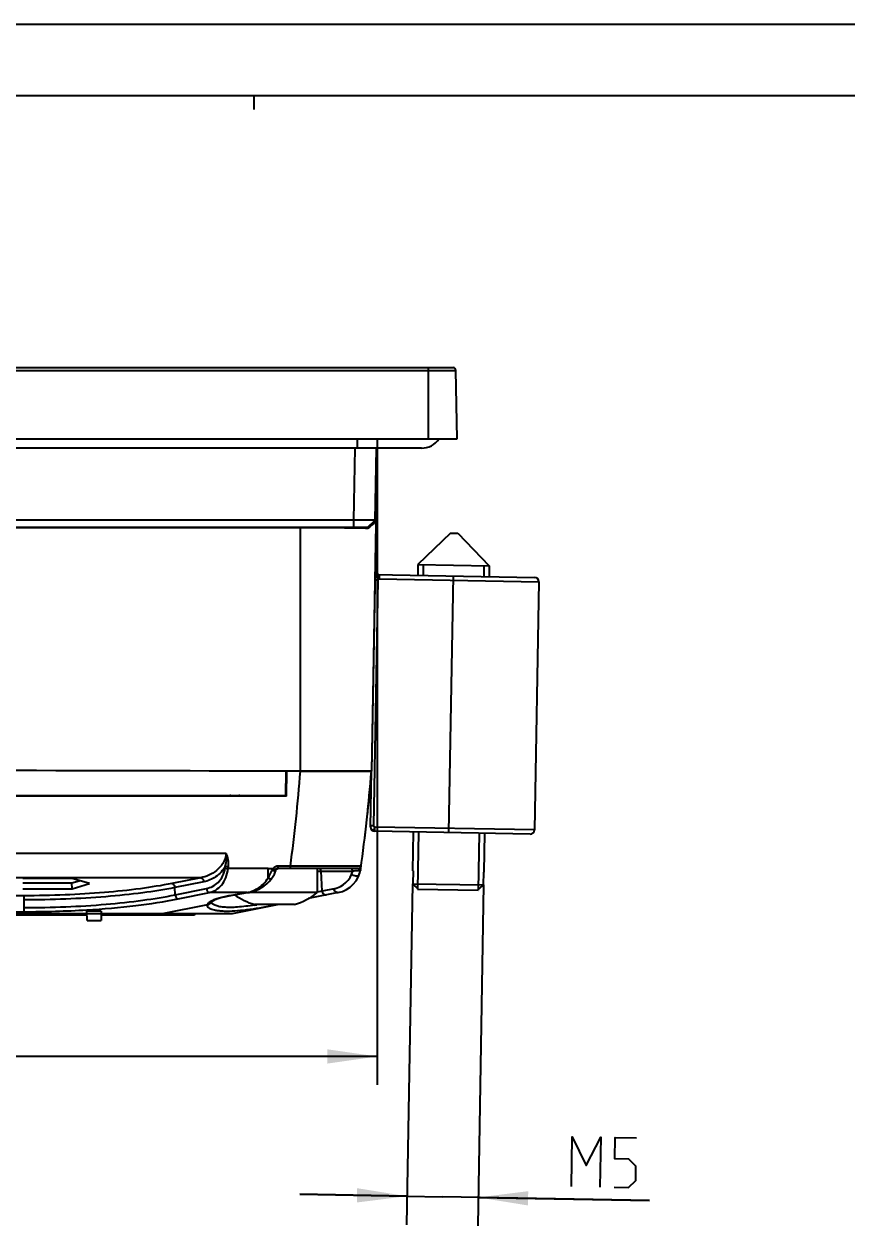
# Model space of a CAD drawing. Header units: millimetres. Extents: x 0 to 594, y 0 to 420.
# Drawn here: x 193.9 to 251.6, y 335.7 to 420 of the extents above; entities that cross this region are included whole.
import ezdxf

# ---------------------------------------------------------------- set-up
doc = ezdxf.new("R2010")
doc.units = ezdxf.units.MM
doc.header["$LTSCALE"] = 32.67
doc.layers.get('0').update_dxf_attribs({"linetype": 'CONTINUOUS'})
for name, color, linetype in [('ACHSEN', 7, 'CONTINUOUS'), ('AUSFORMSCHRAEGEN', 7, 'CONTINUOUS'), ('FASEN', 7, 'CONTINUOUS'), ('RUNDUNGEN', 7, 'CONTINUOUS'), ('ZEICHNUNGSBEMASSUNGEN', 7, 'CONTINUOUS')]:
    doc.layers.add(name, color=color, linetype=linetype)
doc.styles.get("Standard").update_dxf_attribs({"font": 'txt', "width": 0.7})
doc.dimstyles.new('DIMSTYLE_1', dxfattribs={"dimtxt": 3.5, "dimasz": 3.5, "dimexe": 2, "dimexo": 0, "dimgap": 0.875, "dimtad": 1, "dimdec": 1, "dimtxsty": 'STANDARD', "dimblk": '_FILLED', "dimblk1": '_FILLED', "dimblk2": '_FILLED', "dimcen": 0.09, "dimadec": 0, "dimazin": 0, "dimtp": 0.5, "dimtm": 0.5, "dimtfac": 1, "dimtdec": 1, "dimtofl": 0, "dimtmove": 0, "dimatfit": 3, "dimldrblk": '_FILLED', "dimfxl": 1, "dimtolj": 1, "dimarcsym": 0})
doc.dimstyles.new('DIMSTYLE_5', dxfattribs={"dimtxt": 3.5, "dimasz": 3.5, "dimexe": 2, "dimexo": 0, "dimgap": 0.875, "dimtad": 1, "dimdec": 3, "dimtxsty": 'STANDARD', "dimblk": '_FILLED', "dimblk1": '_FILLED', "dimblk2": '_FILLED', "dimcen": 0.09, "dimadec": 0, "dimazin": 0, "dimtp": 0.1, "dimtm": 0.1, "dimtfac": 1, "dimtdec": 3, "dimtofl": 0, "dimtmove": 0, "dimatfit": 3, "dimldrblk": '_FILLED', "dimfxl": 1, "dimtolj": 1, "dimarcsym": 0})

# ---------------------------------------------------------------- blocks, each defined once
blk = doc.blocks.new('_FILLED')
at = {"color": 0, "linetype": 'BYBLOCK'}
blk.add_solid([(0, 0), (-1, 0.143), (-1, -0.143)], dxfattribs=at)
blk = doc.blocks.new('*D7')
at = {"layer": 'ZEICHNUNGSBEMASSUNGEN', "color": 2, "linetype": 'CONTINUOUS'}
for p, q in [((89.827, 390.915), (89.827, 345.615)), ((218.641, 390.915), (218.641, 345.615)), ((89.827, 347.615), (154.234, 347.615)), ((218.641, 347.615), (154.234, 347.615))]:
    blk.add_line(p, q, dxfattribs=at)
at = {"layer": 'ZEICHNUNGSBEMASSUNGEN', "color": 2, "linetype": 'CONTINUOUS', "xscale": 3.5, "yscale": 3.5, "zscale": 3.5, "rotation": 180}
blk.add_blockref('_FILLED', (89.827, 347.615), dxfattribs=at)
at = {"layer": 'ZEICHNUNGSBEMASSUNGEN', "color": 2, "linetype": 'CONTINUOUS', "xscale": 3.5, "yscale": 3.5, "zscale": 3.5}
blk.add_blockref('_FILLED', (218.641, 347.615), dxfattribs=at)
blk = doc.blocks.new('*D10')
at = {"layer": 'ZEICHNUNGSBEMASSUNGEN', "color": 2, "linetype": 'CONTINUOUS'}
for p, q in [((221.097, 359.727), (220.68, 335.816)), ((226.096, 359.639), (225.679, 335.729)), ((220.715, 337.816), (213.216, 337.947)), ((213.216, 337.947), (223.214, 337.772)), ((237.734, 337.519), (223.214, 337.772)), ((225.714, 337.729), (237.734, 337.519))]:
    blk.add_line(p, q, dxfattribs=at)
at = {"layer": 'ZEICHNUNGSBEMASSUNGEN', "color": 2, "linetype": 'CONTINUOUS', "xscale": 3.5, "yscale": 3.5, "zscale": 3.5}
for p, rotation in [((220.715, 337.816), 359), ((225.714, 337.729), 179)]:
    blk.add_blockref('_FILLED', p, dxfattribs=dict(at, rotation=rotation))

msp = doc.modelspace()

# ---------------------------------------------------------------- linework, layer by layer
at = {"color": 2, "linetype": 'CONTINUOUS'}
for p, q in [((0, 420), (594, 420)), ((221.8624, 382.0916), (221.8493, 381.3417)), ((226.1118, 382.0175), (226.0987, 381.2676)), ((221.5352, 363.3445), (221.4654, 359.3451)), ((225.7845, 363.2703), (225.7147, 359.2709))]:
    msp.add_line(p, q, dxfattribs=at)
at = {"color": 7, "linetype": 'CONTINUOUS'}
for p, q in [((20, 415), (589, 415)), ((210, 414), (210, 415)), ((221.7342, 390.265), (86.7342, 390.265)), ((223.7764, 384.3086), (221.4875, 382.0982)), ((223.7765, 384.3086), (224.2762, 384.2998)), ((224.2763, 384.2998), (226.4867, 382.0109)), ((221.4875, 382.0982), (221.4744, 381.3483)), ((221.4875, 382.0982), (226.4867, 382.0109)), ((226.4867, 382.0109), (226.4736, 381.261)), ((218.4748, 381.4006), (229.6731, 381.2052)), ((229.9678, 380.9), (229.6642, 363.5026)), ((218.1659, 363.7033), (218.2342, 367.615)), ((229.359, 363.2079), (218.4606, 363.3982)), ((221.1602, 363.351), (221.1128, 360.6314)), ((226.1595, 363.2638), (226.112, 360.5442)), ((214.4342, 360.7879), (214.4342, 359.0995)), ((221.145, 360.6309), (221.1128, 360.6314)), ((221.145, 360.6309), (221.1292, 359.726)), ((226.0798, 360.5447), (226.064, 359.6399)), ((226.112, 360.5442), (226.0798, 360.5447)), ((214.4342, 359.0995), (209.5595, 359.0995)), ((221.1292, 359.726), (226.064, 359.6399)), ((221.4654, 359.3451), (225.7147, 359.2709)), ((221.5033, 359.3444), (221.4843, 359.3638)), ((225.74, 359.3316), (225.6767, 359.2716)), ((212.8342, 358.2679), (210.0342, 358.2679)), ((198.2861, 357.515), (181.1783, 357.515)), ((205.8342, 357.515), (199.2809, 357.515)), ((205.8342, 357.615), (205.8342, 357.515)), ((198.2956, 357.143), (199.2714, 357.143))]:
    msp.add_line(p, q, dxfattribs=at)
at = {"color": 9, "linetype": 'CONTINUOUS'}
for p, q in [((217.2342, 390.915), (217.2342, 390.265)), ((218.6678, 380.9972), (218.3676, 363.7998)), ((218.6678, 380.9972), (218.4678, 381.0007)), ((218.7748, 381.3954), (218.7695, 381.0955)), ((218.7695, 381.0955), (229.9678, 380.9)), ((223.6598, 363.3074), (223.974, 381.3047)), ((218.1677, 363.8033), (218.3676, 363.7998)), ((218.4606, 363.3982), (218.4659, 363.6981)), ((229.6642, 363.5026), (218.4659, 363.6981)), ((202.8342, 357.615), (202.8342, 357.515))]:
    msp.add_line(p, q, dxfattribs=at)
at = {"color": 7, "linetype": 'CONTINUOUS'}
for centre, radius, start, end in [((221.7342, 391.765), 1.5, 270, 325.402777), ((218.7695, 381.0955), 0.3, 89, 179), ((229.6679, 380.9052), 0.3, 359, 89), ((218.4659, 363.6981), 0.3, 179, 269), ((229.3642, 363.5079), 0.3, 269, 359), ((211.4342, 362.9165), 4.8548, 286.760498, 308.165813), ((373.9259, 509.1789), 213.7359, 224.366157, 224.502158), ((74.0045, 519.1368), 220.3665, 313.51622, 313.632497), ((211.4342, 362.9165), 4.8548, 234.850507, 253.239502)]:
    msp.add_arc(centre, radius, start, end, dxfattribs=at)
at = {"color": 9, "linetype": 'CONTINUOUS'}
for points, knots in [([(218.7695, 381.0955), (218.7689, 381.1226), (218.762, 381.1749), (218.7377, 381.2357), (218.706, 381.2718), (218.6722, 381.2975), (218.6217, 381.3136), (218.5597, 381.2961), (218.5099, 381.2486), (218.4781, 381.1803), (218.4701, 381.1278), (218.4696, 381.1007)], [0, 0, 0, 0, 0.1441651, 0.2778137, 0.3393273, 0.3968979, 0.5020914, 0.6065726, 0.7224021, 0.856202, 1, 1, 1, 1]), ([(218.4741, 381.3604), (218.4986, 381.3671), (218.5973, 381.3892), (218.6991, 381.3967), (218.7748, 381.3954)], [0, 0, 0, 0, 0.2511046, 1, 1, 1, 1]), ([(218.7695, 381.0955), (218.7444, 381.0949), (218.6957, 381.0704), (218.6683, 381.0221), (218.6678, 380.9972)], [0, 0, 0, 0, 0.5032239, 1, 1, 1, 1]), ([(218.1659, 363.7033), (218.1654, 363.6762), (218.1717, 363.6235), (218.2011, 363.5541), (218.2491, 363.5049), (218.3105, 363.4852), (218.3616, 363.4995), (218.3962, 363.5241), (218.4291, 363.5591), (218.4555, 363.619), (218.4643, 363.671), (218.4659, 363.6981)], [0, 0, 0, 0, 0.143798, 0.2775979, 0.3934274, 0.4979086, 0.6031021, 0.6606727, 0.7221863, 0.8558349, 1, 1, 1, 1]), ([(218.4659, 363.6981), (218.4407, 363.6996), (218.3929, 363.7258), (218.3672, 363.775), (218.3676, 363.7998)], [0, 0, 0, 0, 0.5032239, 1, 1, 1, 1])]:
    msp.add_open_spline(points, degree=3, knots=knots, dxfattribs=at)
at = {"layer": 'ACHSEN', "color": 7, "linetype": 'CONTINUOUS'}
msp.add_line((212.2045, 366.015), (212.286, 366.015), dxfattribs=at)
at = {"layer": 'AUSFORMSCHRAEGEN', "color": 7, "linetype": 'CONTINUOUS'}
for p, q in [((224.2342, 390.915), (224.1504, 395.7185)), ((84.2342, 390.915), (224.2342, 390.915)), ((213.2342, 384.6827), (130.3917, 384.6827)), ((212.2342, 367.615), (212.2045, 365.915)), ((218.2342, 367.615), (212.2342, 367.615)), ((212.2842, 365.865), (212.3056, 367.615)), ((212.2842, 365.865), (96.1842, 365.865)), ((96.2639, 365.915), (212.2045, 365.915)), ((197.2358, 360.0799), (193.7784, 360.0799)), ((197.2314, 359.787), (197.7467, 359.9341)), ((198.4658, 359.7289), (197.2358, 360.0799)), ((193.7777, 359.3777), (197.2351, 359.3777)), ((193.7814, 359.787), (197.2314, 359.787)), ((197.2351, 359.3777), (197.2314, 359.787)), ((197.2351, 359.3777), (198.4658, 359.7289)), ((198.2835, 357.615), (181.1809, 357.615)), ((198.2959, 357.1431), (198.2788, 357.7954)), ((199.2882, 357.7954), (199.2711, 357.1431)), ((203.5655, 357.615), (199.2835, 357.615))]:
    msp.add_line(p, q, dxfattribs=at)
at = {"layer": 'AUSFORMSCHRAEGEN', "color": 9, "linetype": 'CONTINUOUS'}
for p, q in [((213.2342, 384.6827), (213.2342, 367.615)), ((208.0454, 361.8527), (193.3277, 361.8527)), ((206.2634, 360.1475), (192.2386, 360.1475)), ((193.871, 358.8802), (191.4307, 358.8802)), ((181.1848, 357.7622), (193.871, 357.7622)), ((199.2882, 357.7954), (198.2788, 357.7954)), ((199.2834, 357.6103), (198.2836, 357.6103))]:
    msp.add_line(p, q, dxfattribs=at)
at = {"layer": 'AUSFORMSCHRAEGEN', "color": 7, "linetype": 'CONTINUOUS'}
for start, end in [(353.878675, 354.605495), (353.132591, 353.514442)]:
    msp.add_arc((93.6568, 377.885), 125, start, end, dxfattribs=at)
msp.add_open_spline([(212.2342, 367.615), (197.8925, 367.6461), (183.5507, 367.6766), (169.209, 367.7073)], degree=3, dxfattribs=at)
at = {"layer": 'FASEN', "color": 7, "linetype": 'CONTINUOUS'}
for p, q in [((216.9897, 385.2202), (91.4787, 385.2202)), ((218.5386, 385.1009), (218.4891, 385.2035)), ((216.9897, 384.7112), (91.4787, 384.7112)), ((217.9836, 384.6312), (217.953, 384.6945)), ((218.5297, 384.5918), (218.2342, 367.615)), ((218.5386, 385.1009), (218.5297, 384.5918))]:
    msp.add_line(p, q, dxfattribs=at)
at = {"layer": 'FASEN', "color": 9, "linetype": 'CONTINUOUS'}
for p, q in [((216.9897, 384.7112), (216.9897, 385.2202)), ((217.953, 384.6945), (218.4891, 385.2035))]:
    msp.add_line(p, q, dxfattribs=at)
at = {"layer": 'FASEN', "color": 7, "linetype": 'CONTINUOUS'}
for centre, major_axis, ratio, start_param, end_param in [((213.2342, 384.5903), (5.2963, 0), 0.0174551, 0.4584519, 1.5707963), ((213.3207, 380.1435), (5.2183, 4.9571), 0.0133796, 0.004325, 0.4530067)]:
    msp.add_ellipse(centre, major_axis=major_axis, ratio=ratio, start_param=start_param, end_param=end_param, dxfattribs=at)
for points, knots in [([(218.4891, 385.2035), (218.4867, 385.2049), (218.4755, 385.2033), (218.4537, 385.206), (218.4169, 385.2059), (218.367, 385.2074), (218.3037, 385.2082), (218.1952, 385.2098), (218.0321, 385.2117), (217.8083, 385.214), (217.5534, 385.2162), (217.277, 385.2184), (217.0867, 385.2196), (216.9897, 385.2202)], [0, 0, 0, 0, 0.0056312, 0.020707, 0.045112, 0.0786042, 0.120871, 0.1715161, 0.295916, 0.4470898, 0.6192671, 0.8059659, 1, 1, 1, 1]), ([(217.953, 384.6945), (217.9522, 384.6962), (217.9437, 384.6959), (217.9308, 384.6986), (217.9065, 384.6994), (217.8747, 384.7012), (217.834, 384.7025), (217.7643, 384.7045), (217.6595, 384.7066), (217.5157, 384.7086), (217.3519, 384.7101), (217.1743, 384.711), (217.052, 384.7112), (216.9897, 384.7112)], [0, 0, 0, 0, 0.0058261, 0.0209474, 0.0453803, 0.0788911, 0.1211478, 0.171754, 0.2960871, 0.4472197, 0.6193544, 0.8060185, 1, 1, 1, 1])]:
    msp.add_open_spline(points, degree=3, knots=knots, dxfattribs=at)
at = {"layer": 'RUNDUNGEN', "color": 9, "linetype": 'CONTINUOUS'}
for p, q in [((84.318, 395.7185), (224.1504, 395.7185)), ((222.2342, 390.915), (222.2342, 395.915)), ((216.9897, 385.2202), (217.0769, 390.265)), ((218.4891, 385.2035), (218.5767, 390.265)), ((198.1196, 365.865), (198.1201, 365.915)), ((198.5768, 365.915), (198.5766, 365.865)), ((199.001, 365.915), (199.0008, 365.865)), ((202.9676, 365.865), (202.9674, 365.915)), ((203.3918, 365.865), (203.3916, 365.915)), ((203.8483, 365.915), (203.8488, 365.865)), ((207.9695, 360.8237), (207.9842, 360.9546)), ((208.1816, 360.7879), (208.1964, 360.9192)), ((210.9958, 360.7879), (208.1816, 360.7879)), ((210.9958, 360.1339), (210.9958, 360.7879)), ((212.5517, 360.9609), (211.6901, 360.9609)), ((211.6901, 360.7879), (211.6901, 360.9609)), ((212.5517, 360.7879), (212.5517, 360.9609)), ((217.4155, 360.7037), (217.3855, 360.7289)), ((206.2634, 360.1475), (204.2428, 359.7417)), ((206.4755, 359.8585), (204.4549, 359.4527)), ((214.4342, 360.6112), (216.9166, 360.6112)), ((214.7747, 359.2068), (214.6994, 360.6112)), ((217.4555, 360.638), (217.4562, 360.6429)), ((204.4612, 358.9484), (204.4549, 359.4527)), ((204.4612, 358.9484), (206.654, 359.3887)), ((204.6732, 358.6594), (206.8662, 359.0998)), ((209.5021, 359.0998), (206.8662, 359.0998)), ((208.4385, 358.9246), (209.5021, 359.0998)), ((214.7747, 359.2068), (214.4296, 359.1331)), ((215.6046, 359.3726), (214.7747, 359.2068)), ((193.871, 357.7622), (193.871, 358.8802)), ((206.7298, 358.2473), (203.5655, 357.615)), ((210.2222, 358.2599), (210.1986, 358.2559)), ((210.2448, 358.2637), (210.2222, 358.2599)), ((210.2665, 358.2675), (210.2448, 358.2637))]:
    msp.add_line(p, q, dxfattribs=at)
at = {"layer": 'RUNDUNGEN', "color": 7, "linetype": 'CONTINUOUS'}
for p, q in [((84.518, 395.915), (223.9504, 395.915)), ((224.2342, 390.915), (224.1504, 395.7185)), ((218.6296, 390.265), (218.2342, 367.615)), ((213.251, 367.615), (218.2342, 367.615)), ((197.9439, 365.865), (197.9444, 365.915)), ((204.024, 365.915), (204.0245, 365.865)), ((212.2842, 365.915), (212.2045, 365.915)), ((217.3076, 360.7879), (211.6901, 360.7879)), ((211.2378, 360.0957), (211.2378, 360.0958)), ((208.4873, 358.9228), (209.5507, 359.0979)), ((209.5506, 359.0979), (209.6607, 359.1183)), ((215.8926, 359.0994), (213.8039, 358.682)), ((208.2449, 358.8799), (208.4872, 358.9228)), ((211.7316, 358.2679), (208.4642, 357.615)), ((208.4642, 357.615), (203.5655, 357.615))]:
    msp.add_line(p, q, dxfattribs=at)
for points in [[(211.5296, 360.6575), (211.5382, 360.679), (211.5565, 360.7098), (211.5802, 360.7366), (211.6085, 360.7585)], [(211.6085, 360.7585), (211.6404, 360.7747), (211.6748, 360.7846), (211.6903, 360.7861)], [(209.6607, 359.1183), (209.8911, 359.176), (210.1125, 359.2517), (210.3241, 359.3445), (210.5249, 359.4536), (210.7137, 359.5783), (210.8891, 359.7178), (211.0497, 359.8712)], [(211.0497, 359.8712), (211.1938, 360.0376), (211.2378, 360.0957)], [(211.2378, 360.0958), (211.2528, 360.1164), (211.3438, 360.2549), (211.4214, 360.3957), (211.4854, 360.5373), (211.5296, 360.6575)], [(207.0164, 358.4531), (207.0213, 358.4588), (207.0644, 358.4963), (207.151, 358.5508), (207.2805, 358.6133), (207.4542, 358.68), (207.6711, 358.7476), (207.9339, 358.8147), (208.2449, 358.8799)]]:
    msp.add_lwpolyline(points, dxfattribs=at)
for centre, radius, start, end in [((223.9504, 395.715), 0.2, 1, 90), ((93.6568, 377.885), 125, 352.138516, 355.287267), ((208.3773, 365.715), 0.2, 90, 131.173722), ((208.9919, 365.715), 0.2, 90, 131.050374), ((215.5007, 361.0606), 2, 281.299886, 352.13821), ((217.3076, 360.9879), 0.2, 270.000107, 352.218622), ((215.4894, 361.0629), 2.0115, 351.571729, 352.137259), ((215.4988, 361.0611), 2.0019, 345.423726, 347.801193), ((216.2056, 360.914), 1.28, 347.550913, 348.748891)]:
    msp.add_arc(centre, radius, start, end, dxfattribs=at)
at = {"layer": 'RUNDUNGEN', "color": 9, "linetype": 'CONTINUOUS'}
for centre, radius, start, end in [((83.6166, 377.8755), 130.0399, 352.526245, 355.474544), ((210.9956, 403.2836), 42.4957, 270.000283, 270.454931), ((211.0772, 361.6433), 1.0047, 290.853585, 291.600689), ((215.2715, 361.0397), 1.7, 281.299574, 345.404187), ((209.0897, 361.2286), 2.1684, 280.962605, 282.183575), ((207.2092, 358.4715), 0.1865, 182.873222, 185.310047), ((206.7189, 378.9116), 20.9467, 279.120582, 279.562368), ((193.8852, 431.9836), 74.2214, 269.989043, 273.389693)]:
    msp.add_arc(centre, radius, start, end, dxfattribs=at)
for points, knots in [([(208.0454, 361.8527), (208.016, 361.6077), (207.8552, 361.1477), (207.3992, 360.6295), (206.8536, 360.2986), (206.4595, 360.1817), (206.2634, 360.1475)], [0, 0, 0, 0, 0.281314, 0.5364323, 0.7730136, 1, 1, 1, 1]), ([(207.9843, 360.9546), (208.0053, 361.026), (208.0742, 361.3197), (208.0782, 361.6282), (208.0454, 361.8527)], [0, 0, 0, 0, 0.2472063, 1, 1, 1, 1]), ([(208.1964, 360.9192), (208.214, 361.0771), (208.2063, 361.3996), (208.1124, 361.7083), (208.0454, 361.8527)], [0, 0, 0, 0, 0.4996679, 1, 1, 1, 1]), ([(207.9842, 360.9546), (207.8203, 360.6611), (207.3748, 360.1703), (206.7699, 359.9176), (206.4755, 359.8585)], [0, 0, 0, 0, 0.5282519, 1, 1, 1, 1]), ([(206.654, 359.3887), (206.803, 359.4186), (207.1037, 359.5231), (207.5096, 359.8136), (207.8361, 360.2545), (207.9471, 360.6257), (207.9695, 360.8237)], [0, 0, 0, 0, 0.2199298, 0.4537604, 0.7118624, 1, 1, 1, 1]), ([(206.8662, 359.0998), (207.0212, 359.1364), (207.3357, 359.2684), (207.7435, 359.625), (208.0576, 360.1452), (208.1601, 360.5643), (208.1816, 360.7879)], [0, 0, 0, 0, 0.2102429, 0.4409903, 0.7035383, 1, 1, 1, 1]), ([(207.9695, 360.8237), (207.9845, 360.8199), (208.0546, 360.8044), (208.1257, 360.7941), (208.1816, 360.7879)], [0, 0, 0, 0, 0.2158778, 1, 1, 1, 1]), ([(207.9843, 360.9546), (207.9993, 360.9508), (208.0693, 360.9355), (208.1405, 360.9253), (208.1964, 360.9192)], [0, 0, 0, 0, 0.21585, 1, 1, 1, 1]), ([(211.4349, 360.7044), (211.4185, 360.6983), (211.3501, 360.6739), (211.2803, 360.6539), (211.2275, 360.6382)], [0, 0, 0, 0, 0.2403779, 1, 1, 1, 1]), ([(211.6901, 360.9609), (211.6226, 360.9609), (211.4854, 360.9274), (211.3788, 360.8389), (211.333, 360.7893)], [0, 0, 0, 0, 0.5000555, 1, 1, 1, 1]), ([(211.4349, 360.7044), (211.4274, 360.7099), (211.3923, 360.7368), (211.3589, 360.7658), (211.333, 360.7893)], [0, 0, 0, 0, 0.2089794, 1, 1, 1, 1]), ([(211.6901, 360.7879), (211.6751, 360.7879), (211.6163, 360.7825), (211.5614, 360.7591), (211.5216, 360.7413)], [0, 0, 0, 0, 0.2562659, 1, 1, 1, 1]), ([(217.5058, 360.9609), (217.5057, 360.9603), (217.5028, 360.9602), (217.4991, 360.9594), (217.4912, 360.959), (217.4757, 360.9581), (217.4484, 360.9573), (217.4073, 360.9563), (217.3544, 360.9554), (217.2901, 360.9546), (217.2143, 360.9539), (217.091, 360.9529), (216.9098, 360.9519), (216.6612, 360.9511), (216.3727, 360.9507), (216.0472, 360.9505), (215.6877, 360.9507), (215.1512, 360.9514), (214.4247, 360.9532), (213.5064, 360.9564), (212.874, 360.9593), (212.5517, 360.9609)], [0, 0, 0, 0, 0.0003366, 0.0012509, 0.0027553, 0.0048514, 0.0108187, 0.0191467, 0.0298218, 0.0428242, 0.058128, 0.0757009, 0.1174964, 0.1678348, 0.2262459, 0.29217, 0.3649638, 0.4439069, 0.6170636, 0.8048454, 1, 1, 1, 1]), ([(214.6994, 360.6112), (214.697, 360.6557), (214.6753, 360.7226), (214.6111, 360.7779), (214.5725, 360.7879), (214.5542, 360.7879)], [0, 0, 0, 0, 0.539035, 0.778647, 1, 1, 1, 1]), ([(216.9166, 360.6112), (216.9142, 360.6557), (216.8926, 360.7227), (216.8283, 360.7778), (216.7897, 360.7879), (216.7714, 360.7879)], [0, 0, 0, 0, 0.5391081, 0.7788524, 1, 1, 1, 1]), ([(217.3593, 360.752), (217.3498, 360.7606), (217.3351, 360.7746), (217.3161, 360.7879), (217.3077, 360.7879)], [0, 0, 0, 0, 0.6034885, 1, 1, 1, 1]), ([(217.4562, 360.6429), (217.4565, 360.6479), (217.4548, 360.662), (217.4393, 360.683), (217.4243, 360.6964), (217.4155, 360.7037)], [0, 0, 0, 0, 0.200669, 0.5442196, 1, 1, 1, 1]), ([(217.4485, 360.7267), (217.4531, 360.731), (217.4692, 360.748), (217.4797, 360.7707), (217.482, 360.7877)], [0, 0, 0, 0, 0.2660441, 1, 1, 1, 1]), ([(206.2634, 360.1475), (206.3191, 360.1368), (206.4266, 360.0494), (206.4679, 359.9264), (206.4755, 359.8585)], [0, 0, 0, 0, 0.4534039, 1, 1, 1, 1]), ([(209.5473, 359.109), (209.8251, 359.169), (210.3938, 359.4141), (210.8271, 359.863), (210.9958, 360.1339)], [0, 0, 0, 0, 0.4709732, 1, 1, 1, 1]), ([(210.9958, 360.1339), (211.0196, 360.1722), (211.1129, 360.3323), (211.1858, 360.5044), (211.2275, 360.6382)], [0, 0, 0, 0, 0.2435525, 1, 1, 1, 1]), ([(210.9958, 360.1339), (211.0214, 360.1192), (211.0715, 360.095), (211.1489, 360.0695), (211.2195, 360.0708), (211.2378, 360.0957)], [0, 0, 0, 0, 0.3467491, 0.6377519, 1, 1, 1, 1]), ([(211.2275, 360.6382), (211.2653, 360.6438), (211.3362, 360.6528), (211.4211, 360.6599), (211.4758, 360.6633), (211.5056, 360.6625), (211.5195, 360.6633), (211.5302, 360.6593), (211.5296, 360.6575)], [0, 0, 0, 0, 0.3764234, 0.7048533, 0.8320467, 0.9254324, 0.9808713, 1, 1, 1, 1]), ([(217.3545, 360.31), (217.3491, 360.2967), (217.3268, 360.2712), (217.2756, 360.2514), (217.2104, 360.2455), (217.1061, 360.2567), (216.9769, 360.3017), (216.8837, 360.3637), (216.8472, 360.4017)], [0, 0, 0, 0, 0.0760152, 0.1688598, 0.2843019, 0.4199877, 0.7210854, 1, 1, 1, 1]), ([(216.9166, 360.6112), (216.9645, 360.628), (217.0767, 360.6506), (217.2188, 360.662), (217.3225, 360.6635), (217.3735, 360.6616), (217.4032, 360.6594), (217.427, 360.6555), (217.444, 360.6521), (217.4567, 360.6435), (217.4556, 360.6382)], [0, 0, 0, 0, 0.2768988, 0.6195544, 0.7765288, 0.8424329, 0.8973489, 0.9401169, 0.9705321, 1, 1, 1, 1]), ([(204.4549, 359.4527), (203.7077, 359.3057), (202.0985, 359.0535), (199.5441, 358.7906), (196.7652, 358.6278), (194.8482, 358.5913), (193.8709, 358.5913)], [0, 0, 0, 0, 0.2148532, 0.4592048, 0.7242567, 1, 1, 1, 1]), ([(204.2428, 359.7417), (203.5109, 359.5947), (201.9343, 359.3425), (199.4312, 359.0796), (196.7077, 358.9168), (194.8289, 358.8802), (193.871, 358.8802)], [0, 0, 0, 0, 0.2148809, 0.4592274, 0.7242672, 1, 1, 1, 1]), ([(204.2428, 359.7417), (204.2985, 359.731), (204.406, 359.6437), (204.4473, 359.5207), (204.4549, 359.4527)], [0, 0, 0, 0, 0.4534039, 1, 1, 1, 1]), ([(206.654, 359.3887), (206.6616, 359.3208), (206.7029, 359.1978), (206.8104, 359.1104), (206.8661, 359.0998)], [0, 0, 0, 0, 0.5465958, 1, 1, 1, 1]), ([(215.0626, 358.9335), (215.0314, 358.9273), (214.9612, 358.9332), (214.8702, 358.9929), (214.8032, 359.0885), (214.7801, 359.1663), (214.7746, 359.2068)], [0, 0, 0, 0, 0.2176333, 0.4562798, 0.7207572, 1, 1, 1, 1]), ([(215.8926, 359.0994), (215.8614, 359.0931), (215.7911, 359.0991), (215.7002, 359.1588), (215.6332, 359.2544), (215.6101, 359.3321), (215.6046, 359.3726)], [0, 0, 0, 0, 0.2176332, 0.4562796, 0.7207571, 1, 1, 1, 1]), ([(193.8709, 358.0511), (194.8491, 358.0512), (196.7678, 358.0892), (199.5489, 358.2588), (202.1048, 358.5327), (203.7142, 358.7954), (204.4612, 358.9484)], [0, 0, 0, 0, 0.2757246, 0.5407515, 0.7850923, 1, 1, 1, 1]), ([(198.2737, 357.8921), (199.4245, 357.9614), (201.5674, 358.145), (203.696, 358.4632), (204.6732, 358.6594)], [0, 0, 0, 0, 0.536343, 1, 1, 1, 1]), ([(204.4611, 358.9484), (204.4688, 358.8805), (204.5101, 358.7575), (204.6176, 358.6701), (204.6732, 358.6594)], [0, 0, 0, 0, 0.5465961, 1, 1, 1, 1]), ([(211.5802, 358.2377), (211.2613, 358.174), (210.6339, 358.0544), (209.718, 357.9083), (208.8699, 357.812), (208.2221, 357.7801), (207.7677, 357.7917), (207.4836, 357.8163), (207.2418, 357.8562), (207.0443, 357.91), (206.8921, 357.9764), (206.7849, 358.0544), (206.7242, 358.1481), (206.7228, 358.2169), (206.7299, 358.2473)], [0, 0, 0, 0, 0.1919846, 0.3771211, 0.547542, 0.6957808, 0.7596307, 0.8158361, 0.8640518, 0.9041662, 0.9364112, 0.9615834, 0.9815745, 1, 1, 1, 1]), ([(206.7298, 358.2473), (206.7457, 358.3079), (206.8171, 358.3947), (206.9421, 358.485), (207.0238, 358.5298), (207.0692, 358.5521)], [0, 0, 0, 0, 0.4032592, 0.6744841, 1, 1, 1, 1]), ([(206.7298, 358.2473), (206.7922, 358.2467), (206.9201, 358.2854), (206.9983, 358.3943), (207.0165, 358.4531)], [0, 0, 0, 0, 0.5030199, 1, 1, 1, 1]), ([(210.0392, 358.2297), (209.8322, 358.1965), (209.4327, 358.1387), (208.8587, 358.0803), (208.3437, 358.0566), (207.901, 358.069), (207.5421, 358.1162), (207.3005, 358.1855), (207.1599, 358.2605), (207.0875, 358.3185), (207.0398, 358.383), (207.0256, 358.4311), (207.0235, 358.4542)], [0, 0, 0, 0, 0.1990647, 0.3831374, 0.5475174, 0.6883237, 0.8029585, 0.8906358, 0.9249338, 0.9536511, 0.9780177, 1, 1, 1, 1]), ([(207.0692, 358.5521), (207.1507, 358.5923), (207.3375, 358.6676), (207.7916, 358.8056), (208.1687, 358.8802), (208.4385, 358.9246)], [0, 0, 0, 0, 0.1916333, 0.4235859, 1, 1, 1, 1]), ([(211.5802, 358.2377), (211.5794, 358.2375), (211.5781, 358.2411), (211.5761, 358.2456), (211.5732, 358.2554), (211.5712, 358.2625), (211.5701, 358.2668)], [0, 0, 0, 0, 0.0718466, 0.2618696, 0.5719835, 1, 1, 1, 1])]:
    msp.add_open_spline(points, degree=3, knots=knots, dxfattribs=at)
for points in [[(211.333, 360.7893), (211.2937, 360.742), (211.26, 360.6903), (211.2275, 360.6382)], [(211.5216, 360.7413), (211.4969, 360.7302), (211.4722, 360.7191), (211.4471, 360.7092)], [(217.3855, 360.7289), (217.3766, 360.7364), (217.3679, 360.7442), (217.3593, 360.752)], [(217.4155, 360.7037), (217.4273, 360.7099), (217.4387, 360.7176), (217.4485, 360.7267)], [(209.5019, 359.0998), (209.5177, 359.0961), (209.5346, 359.0953), (209.5506, 359.098)], [(208.4385, 358.9246), (208.4543, 358.921), (208.4711, 358.9202), (208.4872, 358.9228)]]:
    msp.add_open_spline(points, degree=3, dxfattribs=at)
at = {"layer": 'RUNDUNGEN', "color": 7, "linetype": 'CONTINUOUS'}
msp.add_open_spline([(217.461, 360.6642), (217.4663, 360.6903), (217.4726, 360.7249), (217.4779, 360.7596), (217.4792, 360.7681)], degree=3, knots=[0, 0, 0, 0, 0.7567917, 1, 1, 1, 1], dxfattribs=at)
at = {"layer": 'ZEICHNUNGSBEMASSUNGEN', "color": 2, "linetype": 'CONTINUOUS'}
for points in [[(232.2498, 338.4899), (232.3109, 341.9894), (233.2758, 339.9722), (234.3106, 341.9545), (234.2495, 338.455)], [(235.2493, 338.4376), (236.2492, 338.4201), (236.7578, 338.9113), (236.7753, 339.9111), (236.2841, 340.4198), (235.2842, 340.4372), (235.3104, 341.937), (236.8102, 341.9109)]]:
    msp.add_lwpolyline(points, dxfattribs=at)

# ---------------------------------------------------------------- dimensions: what is measured, and where the dimension line sits
dim = msp.add_linear_dim(base=(89.8275, 347.615), p1=(218.6409, 390.915), p2=(89.8275, 390.915), angle=180, dimstyle='DIMSTYLE_1', dxfattribs=at)
dim.commit()
dim.dimension.update_dxf_attribs({"geometry": '*D7', "text_midpoint": (148.1092, 347.615), "dimtype": 160})
dim = msp.add_linear_dim(base=(225.7138, 337.7289), p1=(221.097, 359.7266), p2=(226.0962, 359.6393), angle=359, text='M<>', dimstyle='DIMSTYLE_5', dxfattribs=at)
dim.commit()
dim.dimension.update_dxf_attribs({"geometry": '*D10', "text_midpoint": (232.2345, 337.615), "dimtype": 160})

doc.saveas('drawing.dxf')
